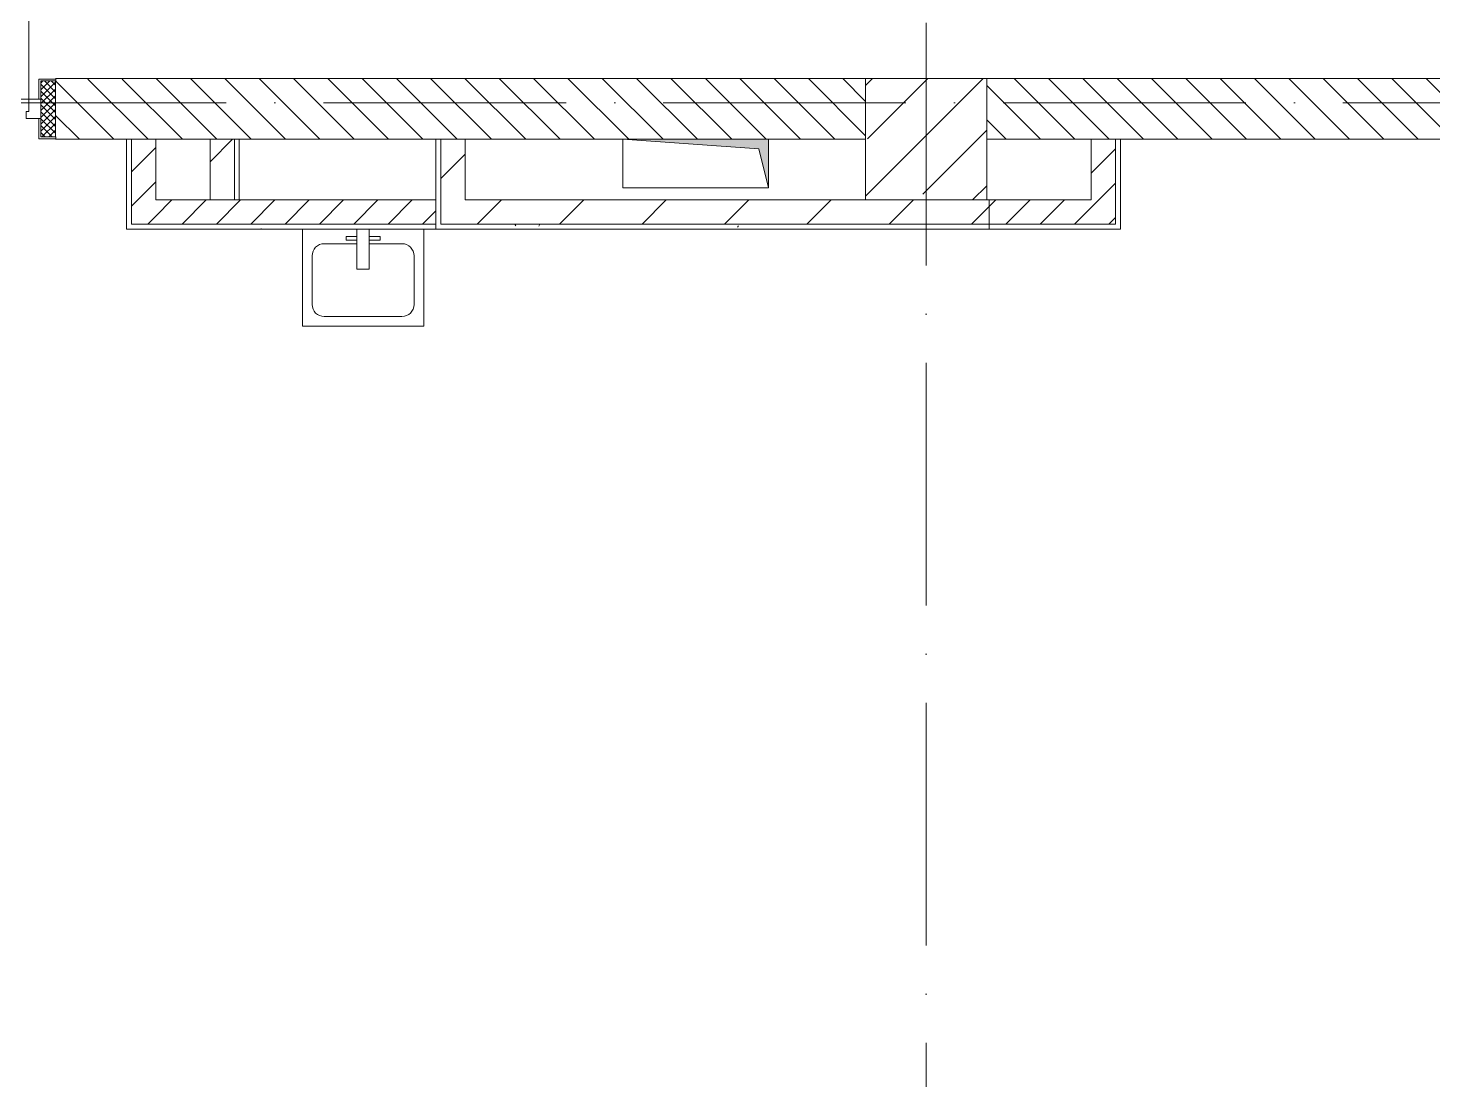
# Model space of a CAD drawing. Header units: millimetres. Extents: x -6467 to 106027, y -7090 to 195095.
# Drawn here: x 56009 to 61797, y 104572 to 108903 of the extents above; entities that cross this region are included whole.
import ezdxf

# ---------------------------------------------------------------- set-up
doc = ezdxf.new("R2010")
doc.units = ezdxf.units.MM
doc.linetypes.add('50_200_ШТРИХ_1Т_ш5_п1_п1_', pattern=[1400, 1000, -200, 0, -200])
for name, color, linetype, lineweight in [('A-DOOR', 7, 'Continuous', 9), ('A-DOOR-2', 7, 'Continuous', 5), ('A-DOOR-FRAM', 7, 'Continuous', 9), ('A-DOOR-FRAM-2', 7, 'Continuous', 5), ('A-WALL', 7, 'Continuous', 5), ('A-WALL-FNSH-1', 7, 'Continuous', 5), ('I-WALL', 7, 'Continuous', 5), ('S-COLS', 7, 'Continuous', 9), ('S-COLS-1', 7, 'Continuous', 5)]:
    doc.layers.add(name, color=color, linetype=linetype, lineweight=lineweight)
for name, color, linetype, lineweight, true_color in [('I-WALL-1', 7, 'Continuous', 5, 0x787878), ('M-EQPM-1', 7, 'Continuous', 9, 0xaaaaaa), ('M-EQPM-2', 7, 'Continuous', 9, 0xe2e2e2), ('P-SANR-FIXT-1', 7, 'Continuous', 9, 0xaaaaaa), ('Оси-3', 7, '50_200_ШТРИХ_1Т_ш5_п1_п1_', 9, 0xaaaaaa)]:
    doc.layers.add(name, color=color, linetype=linetype, lineweight=lineweight, true_color=true_color)
pattern_1 = [(45, (109.45, 102614.03), (-169.7056, 169.7056), [])]
pattern_2 = [(0, (109.45, 102614.03), (406.4, 101.6), [6.706, -298.094, 6.706, -298.094, -1625.6]), (0, (109.45, 102614.03), (406.4, 101.6), [-609.6, 6.706, -602.894, 6.706, -298.094, -711.2]), (0, (109.45, 102614.03), (406.4, 101.6), [-1524, 6.706, -196.494, 6.706, -501.294]), (120, (261.85, 102664.83), (-291.18818, 301.15272), [6.706, -298.094, 6.706, -298.094, -1625.6]), (120, (261.85, 102664.83), (-291.18818, 301.15272), [-609.6, 6.706, -602.894, 6.706, -298.094, -711.2]), (120, (261.85, 102664.83), (-291.18818, 301.15272), [-1524, 6.706, -196.494, 6.706, -501.294]), (240, (312.65, 102868.03), (-115.21182, -402.75272), [6.706, -298.094, 6.706, -298.094, -1625.6]), (240, (312.65, 102868.03), (-115.21182, -402.75272), [-609.6, 6.706, -602.894, 6.706, -298.094, -711.2]), (240, (312.65, 102868.03), (-115.21182, -402.75272), [-1524, 6.706, -196.494, 6.706, -501.294])]
pattern_3 = [(45, (109.45, 102614.03), (-70.71068, 70.71068), [])]

# ---------------------------------------------------------------- blocks, each defined once
blk = doc.blocks.new('BSC_Колонна _Прямоугольная - 500х500-V63-АИ_План этажа Радиаторы_3')
at = {"layer": 'S-COLS-1'}
h = blk.add_hatch(dxfattribs=at)
h.set_pattern_fill('FP_91', color=256, style=0, pattern_type=2)
h.set_pattern_definition([(45, (-59600, -5831.04), (-228.0985, 228.0985), []), (45, (-59371.9, -5831.04), (-228.0985, 228.0985), [403.225, -80.645, 6.706, -73.939])])
h.paths.add_polyline_path([(-250, -250), (250, -250), (250, 250), (-250, 250)])
for p, q in [((250, 250), (-250, 250)), ((-250, 250), (-250, -250)), ((250, -250), (250, 250)), ((-250, -250), (250, -250))]:
    blk.add_line(p, q, dxfattribs=at)
blk = doc.blocks.new('SND_2D_Раковина1 - 400х300-V51-АИ_План этажа Радиаторы_3')
at = {"layer": 'P-SANR-FIXT-1'}
for p, q in [((-250, -220), (-250, 180)), ((-25, 180), (-25, 15)), ((25, 15), (25, 180)), ((250, 180), (250, -220)), ((-160, 120), (-25, 120)), ((-70, 150), (-25, 150)), ((-70, 135), (-70, 150)), ((-25, 135), (-70, 135)), ((70, 150), (25, 150)), ((25, 135), (70, 135)), ((25, 120), (160, 120)), ((70, 135), (70, 150)), ((-210, -130), (-210, 70)), ((210, 70), (210, -130)), ((-25, 15), (25, 15)), ((250, -220), (-250, -220)), ((160, -180), (-160, -180))]:
    blk.add_line(p, q, dxfattribs=at)
for centre, start, end in [((-160, 70), 90, 180), ((160, 70), 0, 90), ((-160, -130), 180, 270), ((160, -130), 270, 0)]:
    blk.add_arc(centre, 50, start, end, dxfattribs=at)
blk = doc.blocks.new('Канал вертикальный прямоугольный - Шахта - значок проема-24087330-АИ_План этажа Радиаторы_3')
at = {"layer": 'M-EQPM-2'}
blk.add_hatch(color=256, dxfattribs=at).paths.add_polyline_path([(-100, -300), (-60, 260), (100, 300), (-100, 300)])
at = {"layer": 'M-EQPM-1'}
for p, q in [((-100, -300), (-100, 300)), ((-100, 300), (100, 300)), ((-60, 260), (100, 300)), ((100, 300), (100, -300)), ((-60, 260), (-100, -300)), ((100, -300), (-100, -300))]:
    blk.add_line(p, q, dxfattribs=at)
blk = doc.blocks.new('110_Дверь_СКБ_2Ст_Наружная1 - СОШ_Д-07_1760_1440_х2400мм_Все учебные помещения_ читальные залы-26086794-АИ_План этажа Радиаторы_3')
at = {"layer": 'A-DOOR-2'}
h = blk.add_hatch(dxfattribs=at)
h.set_pattern_fill('FP_117', color=256, style=0, pattern_type=2)
h.set_pattern_definition([(135, (1456.41, 189.685), (-14.14214, -14.14214), []), (225, (1456.41, 189.685), (14.14214, -14.14214), [])])
h.paths.add_polyline_path([(899.5, -115), (899.5, 115), (839.5, 115), (839.5, -115)])
at = {"layer": 'A-DOOR-FRAM-2'}
h = blk.add_hatch(dxfattribs=at)
h.set_pattern_fill('FP_118', color=256, style=0, pattern_type=2)
h.set_pattern_definition([(45, (-666.384, 189.685), (-14.1421, 14.1421), []), (135, (-666.384, 189.685), (-14.1421, -14.1421), [])])
h.paths.add_polyline_path([(-800.5, -115), (-800.5, 115), (-860.5, 115), (-860.5, -115)])
at = {"layer": 'A-DOOR'}
for p, q in [((-750.5, 990), (-750.5, 40)), ((-700.5, 990), (-750.5, 990)), ((-700.5, 40), (-700.5, 990)), ((789.5, 630), (739.5, 630)), ((739.5, 630), (739.5, 40)), ((789.5, 40), (789.5, 630)), ((-750.5, 40), (-700.5, 40)), ((739.5, 40), (789.5, 40))]:
    blk.add_line(p, q, dxfattribs=at)
at = {"layer": 'A-DOOR-2'}
for p, q in [((-792.5, 123), (-862.5, 123)), ((-862.5, 123), (-862.5, 115)), ((-792.5, 40), (-792.5, 123)), ((901.5, 123), (831.5, 123)), ((831.5, 123), (831.5, 40)), ((901.5, 115), (901.5, 123)), ((-862.5, 115), (-800.5, 115)), ((-800.5, 115), (-800.5, 40)), ((839.5, 40), (839.5, 115)), ((839.5, 115), (901.5, 115)), ((-800.5, 40), (-792.5, 40)), ((831.5, 40), (839.5, 40)), ((-792.5, -40), (-800.5, -40)), ((-800.5, -40), (-800.5, -115)), ((-792.5, -123), (-792.5, -40)), ((839.5, -40), (831.5, -40)), ((831.5, -40), (831.5, -123)), ((839.5, -115), (839.5, -40)), ((-862.5, -115), (-862.5, -123)), ((-800.5, -115), (-862.5, -115)), ((901.5, -115), (839.5, -115)), ((901.5, -123), (901.5, -115)), ((-862.5, -123), (-792.5, -123)), ((831.5, -123), (901.5, -123))]:
    blk.add_line(p, q, dxfattribs=at)
for centre, radius, start, end in [((-750.5, 40), 950, 0, 90), ((789.5, 40), 590, 90, 180)]:
    blk.add_arc(centre, radius, start, end, dxfattribs=at)
at = {"layer": 'A-DOOR-FRAM'}
for p, q in [((-800.5, 115), (-860.5, 115)), ((-860.5, 115), (-860.5, -115)), ((-800.5, -115), (-800.5, 115)), ((899.5, 115), (839.5, 115)), ((839.5, 115), (839.5, -115)), ((899.5, -115), (899.5, 115)), ((-750.5, 40), (-800.5, 40)), ((-800.5, 40), (-800.5, -40)), ((-750.5, -10), (-750.5, 40)), ((789.5, 40), (789.5, -10)), ((839.5, 40), (789.5, 40)), ((839.5, -40), (839.5, 40)), ((-800.5, -40), (-740.5, -40)), ((-740.5, -10), (-750.5, -10)), ((-740.5, -40), (-740.5, -10)), ((789.5, -10), (779.5, -10)), ((779.5, -10), (779.5, -40)), ((779.5, -40), (839.5, -40)), ((-860.5, -115), (-800.5, -115)), ((839.5, -115), (899.5, -115))]:
    blk.add_line(p, q, dxfattribs=at)

msp = doc.modelspace()

# ---------------------------------------------------------------- hatches: boundary and pattern name
at = {"layer": 'I-WALL'}
h = msp.add_hatch(dxfattribs=at)
h.set_pattern_fill('FP_2', color=256, style=0, pattern_type=2)
h.set_pattern_definition([(135, (109.45, 102614.03), (-70.71068, -70.71068), [])])
h.paths.add_polyline_path([(77584.4, 108445.1), (79379.4, 108445.1), (79379.4, 108695.1), (75509.4, 108695.1), (75509.4, 108445.1), (75658.9, 108445.1)])
h.paths.add_polyline_path([(80159.4, 108445.1), (80299.4, 108445.1), (80299.4, 108695.1), (80079.4, 108695.1), (80079.4, 108445.1)])
h.paths.add_polyline_path([(80999.4, 108445.1), (81259.4, 108445.1), (81259.4, 108695.1), (80999.4, 108695.1), (80999.4, 108530.1)])
h.paths.add_polyline_path([(72859.4, 108445.1), (72857.4, 108695.1), (72509.4, 108693.1), (72509.4, 108445.1), (72857.4, 108445.1)])
h.paths.add_polyline_path([(71959.4, 108445.1), (72009.4, 108445.1), (72009.4, 108695.1), (71959.4, 108695.1), (71959.4, 108570.8)])
h.paths.add_polyline_path([(74619.4, 108445.1), (75009.4, 108447.1), (75009.4, 108695.1), (74621.4, 108693.1), (74619.4, 108447.1)])
h.paths.add_polyline_path([(69309.4, 108445.1), (69307.4, 108695.1), (68959.4, 108695.1), (68959.4, 108445.1), (69307.4, 108445.1)])
h.paths.add_polyline_path([(68459.4, 108445.1), (68459.4, 108695.1), (62959.4, 108695.1), (62959.4, 108445.1), (65733.9, 108445.1)])
h.paths.add_polyline_path([(71071.4, 108445.1), (71459.4, 108447.1), (71459.4, 108695.1), (71071.4, 108693.1), (71069.4, 108445.1)])
h.paths.add_polyline_path([(62425.6, 108445.1), (62459.4, 108445.1), (62459.4, 108695.1), (59959.4, 108695.1), (59959.4, 108445.1)])
h.paths.add_polyline_path([(59019.4, 108445.1), (59459.4, 108445.1), (59459.4, 108695.1), (56123.9, 108693.1), (56123.9, 108445.1), (58459.4, 108445.1)])
h.paths.add_polyline_path([(54361.9, 108445.1), (54359.9, 108695.1), (53959.4, 108695.1), (53959.4, 108445.1), (54359.9, 108445.1)])
h.paths.add_polyline_path([(53459.4, 108445.1), (53459.4, 108695.1), (50959.4, 108695.1), (50959.4, 108445.1), (52500.7, 108445.1)])
h = msp.add_hatch(dxfattribs=at)
h.set_pattern_fill('FP_5', color=256, style=0, pattern_type=2)
h.set_pattern_definition(pattern_3)
h.paths.add_polyline_path([(56535.4, 108095.1), (56535.4, 108445.1), (56435.4, 108445.1), (56435.4, 108095.1)])
h = msp.add_hatch(dxfattribs=at)
h.set_pattern_fill('FP_4', color=256, style=0, pattern_type=2)
h.set_pattern_definition(pattern_1)
h.paths.add_polyline_path([(56859.4, 108195.1), (56859.4, 108445.1), (56759.4, 108445.1), (56759.4, 108195.1)])
h = msp.add_hatch(dxfattribs=at)
h.set_pattern_fill('FP_4', color=256, style=0, pattern_type=2)
h.set_pattern_definition(pattern_1)
h.paths.add_polyline_path([(57809.4, 108095.1), (57809.4, 108445.1), (57709.4, 108445.1), (57709.4, 108095.1)])
h = msp.add_hatch(dxfattribs=at)
h.set_pattern_fill('FP_5', color=256, style=0, pattern_type=2)
h.set_pattern_definition(pattern_3)
h.paths.add_polyline_path([(60489.4, 108095.1), (60489.4, 108445.1), (60389.4, 108445.1), (60389.4, 108095.1)])
h = msp.add_hatch(dxfattribs=at)
h.set_pattern_fill('FP_5', color=256, style=0, pattern_type=2)
h.set_pattern_definition(pattern_3)
h.paths.add_polyline_path([(57689.4, 108095.1), (57689.4, 108195.1), (56535.4, 108195.1), (56535.4, 108095.1), (57463.1, 108095.1)])
h = msp.add_hatch(dxfattribs=at)
h.set_pattern_fill('FP_4', color=256, style=0, pattern_type=2)
h.set_pattern_definition(pattern_1)
h.paths.add_polyline_path([(59959.4, 108095.1), (59969.4, 108095.1), (59969.4, 108195.1), (57809.4, 108195.1), (57809.4, 108095.1), (59459.4, 108095.1)])
h = msp.add_hatch(dxfattribs=at)
h.set_pattern_fill('FP_5', color=256, style=0, pattern_type=2)
h.set_pattern_definition(pattern_3)
h.paths.add_polyline_path([(60389.4, 108095.1), (60389.4, 108195.1), (59969.4, 108195.1), (59969.4, 108095.1)])
at = {"layer": 'I-WALL-1'}
h = msp.add_hatch(dxfattribs=at)
h.set_pattern_fill('FP_3', color=256, style=0, pattern_type=2)
h.set_pattern_definition(pattern_2)
h.paths.add_polyline_path([(56435.4, 108075.1), (56435.4, 108445.1), (56415.4, 108445.1), (56415.4, 108075.1)])
h = msp.add_hatch(dxfattribs=at)
h.set_pattern_fill('FP_3', color=256, style=0, pattern_type=2)
h.set_pattern_definition(pattern_2)
h.paths.add_polyline_path([(56879.4, 108195.1), (56879.4, 108445.1), (56859.4, 108445.1), (56859.4, 108195.1)])
h = msp.add_hatch(dxfattribs=at)
h.set_pattern_fill('FP_3', color=256, style=0, pattern_type=2)
h.set_pattern_definition(pattern_2)
h.paths.add_polyline_path([(57709.4, 108075.1), (57709.4, 108445.1), (57689.4, 108445.1), (57689.4, 108075.1)])
h = msp.add_hatch(dxfattribs=at)
h.set_pattern_fill('FP_3', color=256, style=0, pattern_type=2)
h.set_pattern_definition(pattern_2)
h.paths.add_polyline_path([(60509.4, 108075.1), (60509.4, 108445.1), (60489.4, 108445.1), (60489.4, 108075.1)])
h = msp.add_hatch(dxfattribs=at)
h.set_pattern_fill('FP_3', color=256, style=0, pattern_type=2)
h.set_pattern_definition(pattern_2)
h.paths.add_polyline_path([(56435.4, 108075.1), (57689.4, 108075.1), (57689.4, 108095.1), (56435.4, 108095.1)])
h = msp.add_hatch(dxfattribs=at)
h.set_pattern_fill('FP_3', color=256, style=0, pattern_type=2)
h.set_pattern_definition(pattern_2)
h.paths.add_polyline_path([(59117.3, 108075.1), (59969.4, 108075.1), (59969.4, 108095.1), (57709.4, 108095.1), (57709.4, 108075.1), (57809.4, 108075.1)])
h = msp.add_hatch(dxfattribs=at)
h.set_pattern_fill('FP_3', color=256, style=0, pattern_type=2)
h.set_pattern_definition(pattern_2)
h.paths.add_polyline_path([(59969.4, 108075.1), (60489.4, 108075.1), (60489.4, 108095.1), (59969.4, 108095.1)])

# ---------------------------------------------------------------- linework, layer by layer
at = {"layer": 'A-WALL'}
for p, q in [((59459.4, 108695.1), (56121.9, 108695.1)), ((62459.4, 108695.1), (59959.4, 108695.1)), ((56121.9, 108445.1), (58459.4, 108445.1)), ((56435.4, 108095.1), (56435.4, 108445.1)), ((56859.4, 108445.1), (56859.4, 108195.1)), ((57709.4, 108445.1), (57709.4, 108095.1)), ((59059.4, 108445.1), (59459.4, 108445.1)), ((59959.4, 108445.1), (62459.4, 108445.1)), ((60489.4, 108445.1), (60489.4, 108095.1)), ((56759.4, 108195.1), (56879.4, 108195.1)), ((57689.4, 108095.1), (56435.4, 108095.1)), ((57709.4, 108095.1), (60489.4, 108095.1))]:
    msp.add_line(p, q, dxfattribs=at)
at = {"layer": 'A-WALL-FNSH-1'}
for p, q in [((56415.4, 108445.1), (56415.4, 108075.1)), ((56535.4, 108195.1), (56535.4, 108445.1)), ((56759.4, 108445.1), (56759.4, 108195.1)), ((56879.4, 108195.1), (56879.4, 108445.1)), ((57689.4, 108075.1), (57689.4, 108445.1)), ((57809.4, 108195.1), (57809.4, 108445.1)), ((60389.4, 108445.1), (60389.4, 108195.1)), ((60509.4, 108075.1), (60509.4, 108445.1)), ((56759.4, 108195.1), (56535.4, 108195.1)), ((57689.4, 108195.1), (56879.4, 108195.1)), ((59459.4, 108195.1), (57809.4, 108195.1)), ((60389.4, 108195.1), (59959.4, 108195.1)), ((59969.4, 108075.1), (59969.4, 108195.1)), ((56415.4, 108075.1), (60509.4, 108075.1))]:
    msp.add_line(p, q, dxfattribs=at)
at = {"layer": 'Оси-3'}
for p, q in [((59709.4, 96724.3), (59709.4, 114331)), ((90428.2, 108595.1), (-5157.9, 108595.1))]:
    msp.add_line(p, q, dxfattribs=at)

# ---------------------------------------------------------------- block references
at = {"layer": 'A-DOOR-2'}
msp.add_blockref('110_Дверь_СКБ_2Ст_Наружная1 - СОШ_Д-07_1760_1440_х2400мм_Все учебные помещения_ читальные залы-26086794-АИ_План этажа Радиаторы_3', (55222.4, 108570.1), dxfattribs=at)
at = {"layer": 'M-EQPM-1', "rotation": 269.9999999999985}
msp.add_blockref('Канал вертикальный прямоугольный - Шахта - значок проема-24087330-АИ_План этажа Радиаторы_3', (58759.4, 108345.1), dxfattribs=at)
at = {"layer": 'P-SANR-FIXT-1'}
msp.add_blockref('SND_2D_Раковина1 - 400х300-V51-АИ_План этажа Радиаторы_3', (57389.4, 107895.1), dxfattribs=at)
at = {"layer": 'S-COLS'}
msp.add_blockref('BSC_Колонна _Прямоугольная - 500х500-V63-АИ_План этажа Радиаторы_3', (59709.4, 108445.1), dxfattribs=at)

doc.saveas('drawing.dxf')
